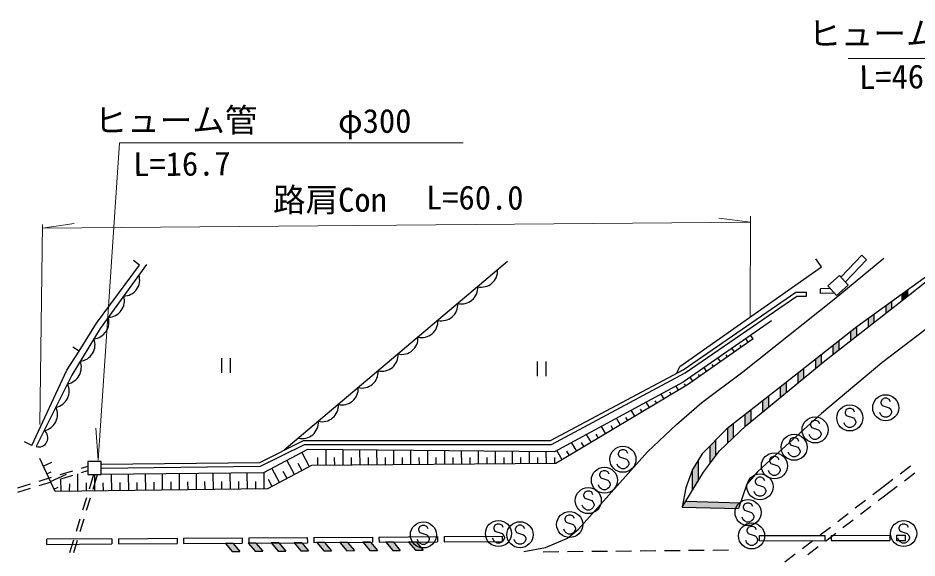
# Model space of a CAD drawing. Units: millimetres, scale not verified. Extents: x 40000 to 680000, y 20000 to 380000.
# Drawn here: x 142521 to 211524, y 293142 to 334565 of the extents above; entities that cross this region are included whole.
import ezdxf
from ezdxf.enums import TextEntityAlignment as Align

# ---------------------------------------------------------------- set-up
doc = ezdxf.new("R2010")
doc.units = ezdxf.units.MM
doc.header["$LTSCALE"] = 1000
for name, color, linetype, lineweight in [('M-BGD', 7, 'Continuous', 25), ('M-STR-HTXT', 7, 'Continuous', 13), ('M-STR-STRC', 7, 'Continuous', 25)]:
    doc.layers.add(name, color=color, linetype=linetype, lineweight=lineweight)
doc.styles.add('ＭＳ ゴシック', font='')
doc.styles.get('ＭＳ ゴシック').set_extended_font_data('MS Gothic')

msp = doc.modelspace()

# ---------------------------------------------------------------- hatches: boundary and pattern name
at = {"layer": 'M-STR-STRC'}
for points in [[(210797, 313230), (210797, 313682), (210347, 313359), (210347, 312876), (210513, 313006)], [(209569, 312269), (209569, 312800), (209119, 312477), (209119, 311917)], [(208219, 311830), (207769, 311506), (207769, 310861), (208219, 311213)], [(206869, 310857), (206419, 310502), (206419, 309806), (206869, 310158)], [(205519, 309792), (205069, 309436), (205069, 308751), (205519, 309102)], [(204169, 308726), (203719, 308371), (203719, 307667), (204169, 308036)], [(202819, 307660), (202369, 307305), (202369, 306559), (202819, 306928)], [(201469, 306594), (201019, 306239), (201019, 305450), (201469, 305820)], [(200119, 305536), (199669, 305185), (199669, 304342), (200119, 304711)], [(198769, 304484), (198319, 304133), (198319, 303221), (198415, 303313), (198769, 303603)], [(197419, 303432), (196969, 303081), (196969, 301939), (197419, 302366)], [(196069, 302175), (195619, 301717), (195619, 300386), (196069, 300975)], [(194719, 300617), (194297, 299942), (194269, 299865), (194269, 298321), (194719, 299066)], [(197981, 297383), (193771, 297496), (193503, 297053), (197829, 296936)], [(159018, 294280), (158431, 294276), (158961, 293650), (159549, 293653)], [(160723, 293659), (161311, 293661), (160777, 294291), (160191, 294288)], [(162483, 293670), (163070, 293673), (162536, 294303), (161950, 294299)], [(164242, 293681), (164829, 293684), (164296, 294314), (163709, 294310)], [(166001, 293693), (166589, 293696), (166055, 294326), (165469, 294322)], [(167761, 293704), (168348, 293707), (167814, 294337), (167228, 294333)], [(169520, 293716), (170107, 293718), (169574, 294348), (168987, 294345)], [(171279, 293727), (171867, 293730), (171333, 294360), (170747, 294356)], [(173039, 293738), (173626, 293741), (173092, 294371), (172506, 294367)]]:
    msp.add_hatch(color=256, dxfattribs=at).paths.add_polyline_path(points)

# ---------------------------------------------------------------- linework, layer by layer
at = {"layer": 'M-BGD'}
for p, q in [((205693, 314701), (207282, 316361)), ((207641, 316017), (207282, 316361)), ((180100, 315888), (162949, 301407)), ((206023, 314327), (207641, 316017)), ((205583, 314825), (204683, 314031)), ((206245, 314075), (205583, 314825)), ((204683, 314031), (205345, 313281)), ((205345, 313281), (206245, 314075)), ((203037, 313234), (203037, 313531)), ((204881, 313807), (204105, 313794)), ((204110, 313444), (204105, 313794)), ((205186, 313461), (204110, 313444)), ((198568, 309706), (198383, 309970)), ((198937, 309966), (198753, 310227)), ((198937, 309966), (198753, 310227)), ((147213, 309019), (146742, 309321)), ((197505, 308959), (197315, 309228)), ((198036, 309332), (197943, 309466)), ((158134, 308470), (158134, 307352)), ((158800, 308470), (158800, 307352)), ((196441, 308211), (196247, 308487)), ((196973, 308585), (196877, 308721)), ((182369, 308220), (182369, 307102)), ((183036, 308220), (183036, 307102)), ((195910, 307837), (195812, 307976)), ((194846, 307089), (194746, 307231)), ((195378, 307463), (195180, 307745)), ((193777, 306351), (193688, 306499)), ((194315, 306715), (194112, 307003)), ((192104, 305348), (191884, 305716)), ((192662, 305683), (192558, 305855)), ((193219, 306017), (193028, 306335)), ((190989, 304680), (190739, 305097)), ((191546, 305014), (191428, 305211)), ((189874, 304012), (189595, 304478)), ((190431, 304346), (190299, 304567)), ((188758, 303344), (188450, 303859)), ((189316, 303678), (189169, 303924)), ((187643, 302676), (187306, 303239)), ((188201, 303010), (188039, 303280)), ((186528, 302008), (186161, 302620)), ((187086, 302342), (186909, 302636)), ((143577, 301785), (143024, 302043)), ((185413, 301340), (185017, 302001)), ((185971, 301674), (185780, 301992)), ((164898, 300147), (164312, 301250)), ((166179, 300235), (166169, 301463)), ((167479, 300246), (167469, 301451)), ((168779, 300257), (168769, 301438)), ((170079, 300267), (170069, 301426)), ((171379, 300278), (171369, 301413)), ((172678, 300289), (172669, 301401)), ((173978, 300300), (173969, 301388)), ((175278, 300310), (175270, 301375)), ((176578, 300321), (176570, 301363)), ((177878, 300332), (177870, 301350)), ((179178, 300343), (179170, 301338)), ((180478, 300353), (180470, 301325)), ((181778, 300364), (181770, 301312)), ((183078, 300375), (183070, 301300)), ((184298, 300672), (183872, 301382)), ((184855, 301006), (184650, 301349)), ((144466, 300189), (145131, 300497)), ((147396, 300038), (147895, 300192)), ((163750, 299537), (163164, 300640)), ((164324, 299842), (164031, 300393)), ((165529, 300230), (165524, 300850)), ((166829, 300241), (166824, 300849)), ((168129, 300251), (168124, 300848)), ((169429, 300262), (169424, 300847)), ((170729, 300273), (170724, 300847)), ((172029, 300284), (172024, 300846)), ((173328, 300294), (173324, 300845)), ((174628, 300305), (174624, 300845)), ((175928, 300316), (175924, 300844)), ((177228, 300327), (177224, 300843)), ((178528, 300337), (178524, 300843)), ((179828, 300348), (179824, 300842)), ((181128, 300359), (181124, 300841)), ((182428, 300370), (182424, 300841)), ((183728, 300380), (183724, 300840)), ((210231, 299608), (211029, 300212)), ((144739, 299599), (145061, 299748)), ((145012, 299010), (146240, 299578)), ((145771, 299538), (146727, 299832)), ((145771, 299197), (146727, 299492)), ((147126, 298269), (147111, 299610)), ((147396, 299698), (147895, 299852)), ((148322, 299538), (147982, 298428)), ((148286, 298433), (148621, 299538)), ((148426, 298284), (148411, 299538)), ((149726, 298299), (149711, 299547)), ((151026, 298314), (151011, 299562)), ((152326, 298329), (152311, 299577)), ((153625, 298343), (153611, 299592)), ((154925, 298358), (154911, 299607)), ((156225, 298373), (156211, 299622)), ((157525, 298388), (157511, 299637)), ((158825, 298403), (158811, 299651)), ((160125, 298418), (160111, 299666)), ((161425, 298433), (161410, 299707)), ((162602, 298927), (162016, 300029)), ((163176, 299232), (162883, 299783)), ((210550, 299068), (211347, 299671)), ((142521, 298537), (143477, 298832)), ((144146, 299038), (145102, 299332)), ((144146, 298697), (145102, 298991)), ((145826, 298254), (145815, 299211)), ((146476, 298261), (146491, 298843)), ((147776, 298276), (147769, 298909)), ((149076, 298291), (149069, 298915)), ((150376, 298306), (150369, 298930)), ((151676, 298321), (151668, 298945)), ((152976, 298336), (152968, 298960)), ((154275, 298351), (154268, 298975)), ((155575, 298366), (155568, 298990)), ((156875, 298381), (156868, 299005)), ((158175, 298396), (158168, 299005)), ((159475, 298411), (159468, 299005)), ((160775, 298425), (160768, 299005)), ((162029, 298622), (161736, 299173)), ((208639, 298403), (209673, 299186)), ((142521, 298197), (143477, 298491)), ((145285, 298420), (145597, 298564)), ((208133, 298015), (208639, 298403)), ((209016, 297907), (209991, 298645)), ((147777, 297758), (147484, 296802)), ((147792, 296807), (148082, 297763)), ((206784, 296981), (207578, 297590)), ((208538, 297541), (209016, 297907)), ((207189, 296507), (207983, 297115)), ((147279, 296133), (146986, 295177)), ((147298, 295180), (147589, 296137)), ((205435, 295947), (206228, 296555)), ((205840, 295473), (206633, 296081)), ((204085, 294913), (204879, 295521)), ((150228, 294623), (154728, 294652)), ((154728, 294652), (154730, 294252)), ((155228, 294655), (159728, 294685)), ((155228, 294655), (155230, 294255)), ((159728, 294685), (159730, 294285)), ((160228, 294688), (164728, 294717)), ((160228, 294688), (160230, 294288)), ((164728, 294717), (164730, 294317)), ((165228, 294720), (169728, 294749)), ((165228, 294720), (165230, 294320)), ((169728, 294749), (169730, 294349)), ((170228, 294753), (174727, 294782)), ((170228, 294753), (170230, 294353)), ((174727, 294782), (174730, 294382)), ((175227, 294785), (179709, 294814)), ((175227, 294785), (175230, 294385)), ((179712, 294414), (179709, 294814)), ((199442, 294867), (204442, 294875)), ((199442, 294467), (199442, 294867)), ((204442, 294875), (204442, 294475)), ((204490, 294438), (205284, 295047)), ((204942, 294876), (209442, 294883)), ((204942, 294876), (204942, 294476)), ((209442, 294883), (209442, 294483)), ((209942, 294884), (210634, 294885)), ((209942, 294884), (209942, 294484)), ((210635, 294485), (210634, 294885)), ((149728, 294620), (144728, 294587)), ((144731, 294187), (144728, 294587)), ((144731, 294187), (149731, 294220)), ((146780, 294508), (146487, 293551)), ((146805, 293553), (147095, 294510)), ((149728, 294620), (149731, 294220)), ((150228, 294623), (150231, 294223)), ((150231, 294223), (154730, 294252)), ((155230, 294255), (159730, 294285)), ((160230, 294288), (164730, 294317)), ((165230, 294320), (169730, 294349)), ((170230, 294353), (174730, 294382)), ((175230, 294385), (179712, 294414)), ((199442, 294467), (204442, 294475)), ((202736, 293879), (203530, 294487)), ((203141, 293404), (203935, 294013)), ((204942, 294476), (209442, 294483)), ((209942, 294484), (210635, 294485)), ((201387, 292845), (202180, 293453))]:
    msp.add_line(p, q, dxfattribs=at)
for points in [[(193088, 307330), (193308, 307842), (204180, 315468), (203752, 316078)], [(143577, 301785), (146273, 307553), (147213, 309019), (148558, 311155), (151857, 315598), (151375, 315956)], [(152395, 315657), (148833, 310757), (146653, 307178), (143923, 301687)], [(148895, 300340), (161075, 300473), (164445, 302152), (183386, 302149), (193572, 307588), (202214, 313531), (203037, 313531)], [(148895, 300043), (161146, 300177), (164515, 301855), (183460, 301852), (193727, 307334), (202306, 313234), (203037, 313234)], [(200357, 311342), (193582, 306635), (183709, 301294), (164740, 301477), (161361, 299681), (148895, 299538)], [(198937, 309966), (193916, 306434), (183813, 300381), (165046, 300226), (161678, 298436), (145364, 298249), (144193, 300779)]]:
    msp.add_lwpolyline(points, dxfattribs=at)
msp.add_lwpolyline([(147895, 299538), (148895, 299538), (148895, 300538), (147895, 300538)], close=True, dxfattribs=at)
for centre, radius, start, end in [((150614, 314479), 1249, 270.77673, 17.18279), ((178089, 315170), 1249, 256.97353, 3.37959), ((176561, 313879), 1249, 256.97353, 3.37959), ((149438, 312861), 1249, 270.77673, 17.18279), ((175033, 312589), 1249, 256.97353, 3.37959), ((148193, 311255), 1311, 276.54367, 15.82422), ((173504, 311299), 1249, 256.97353, 3.37959), ((147184, 309487), 1249, 275.45571, 21.86177), ((171976, 310009), 1249, 256.97353, 3.37959), ((170448, 308718), 1249, 256.97353, 3.37959), ((146087, 307784), 1300, 280.25639, 20.74464), ((168920, 307428), 1249, 256.97353, 3.37959), ((145203, 305943), 1249, 280.35682, 26.76289), ((167392, 306138), 1249, 256.97353, 3.37959), ((144313, 304152), 1249, 280.35682, 26.76289), ((165864, 304847), 1249, 256.97353, 3.37959), ((164336, 303557), 1249, 256.97353, 3.37959), ((144114, 302363), 702, 254.17615, 52.94356)]:
    msp.add_arc(centre, radius, start, end, dxfattribs=at)
at = {"layer": 'M-STR-HTXT'}
for p, q in [((198742, 318897), (144399, 318440)), ((144399, 318440), (146827, 318802)), ((198742, 318897), (196308, 319218)), ((198715, 311687), (198744, 319360)), ((144204, 303383), (144403, 318724)), ((148683, 300642), (148503, 303091))]:
    msp.add_line(p, q, dxfattribs=at)
for points in [[(219293, 307462), (225629, 331463), (206250, 331463)], [(148683, 300642), (150301, 324979), (176689, 324979)]]:
    msp.add_lwpolyline(points, dxfattribs=at)
at = {"layer": 'M-STR-STRC'}
for p, q in [((210347, 313359), (210347, 312876)), ((210797, 313682), (210797, 313230)), ((209569, 312800), (209569, 312269)), ((209119, 312477), (209119, 311917)), ((209119, 312463), (209119, 311917)), ((207769, 311506), (207769, 310861)), ((208219, 311830), (208219, 311213)), ((206869, 310857), (206869, 310158)), ((206419, 310502), (206419, 309806)), ((205069, 309436), (205069, 308751)), ((205519, 309792), (205519, 309102)), ((204169, 308726), (204169, 308036)), ((203719, 308371), (203719, 307667)), ((202369, 307305), (202369, 306559)), ((202819, 307660), (202819, 306928)), ((201469, 306594), (201469, 305820)), ((201019, 306239), (201019, 305450)), ((199669, 305185), (199669, 304342)), ((200119, 305536), (200119, 304711)), ((208848, 305304), (208757, 305122)), ((208757, 305122), (208757, 305031)), ((208757, 305031), (208848, 304849)), ((209029, 305395), (208848, 305304)), ((209211, 305395), (209029, 305395)), ((209393, 305304), (209211, 305395)), ((209484, 305122), (209393, 305304)), ((198769, 304484), (198769, 303603)), ((206091, 304523), (206000, 304341)), ((206000, 304341), (206000, 304250)), ((206273, 304614), (206091, 304523)), ((206455, 304614), (206273, 304614)), ((206637, 304523), (206455, 304614)), ((206728, 304341), (206637, 304523)), ((208757, 304122), (208666, 304304)), ((208848, 304849), (209393, 304667)), ((209393, 304667), (209484, 304576)), ((209484, 304576), (209575, 304395)), ((209575, 304304), (209484, 304122)), ((209575, 304395), (209575, 304304)), ((198319, 304133), (198319, 303221)), ((203609, 303695), (203427, 303604)), ((203790, 303695), (203609, 303695)), ((203972, 303604), (203790, 303695)), ((206000, 304250), (206091, 304068)), ((206091, 304068), (206637, 303886)), ((206637, 303886), (206728, 303795)), ((206728, 303795), (206818, 303614)), ((206818, 303614), (206818, 303523)), ((208848, 304031), (208757, 304122)), ((209029, 303940), (208848, 304031)), ((209211, 303940), (209029, 303940)), ((209393, 304031), (209211, 303940)), ((209484, 304122), (209393, 304031)), ((196969, 303081), (196969, 301939)), ((197419, 303432), (197419, 302366)), ((203427, 303604), (203336, 303422)), ((203336, 303422), (203336, 303331)), ((203336, 303331), (203427, 303149)), ((203427, 303149), (203972, 302968)), ((204063, 303422), (203972, 303604)), ((203972, 302968), (204063, 302877)), ((206000, 303341), (205909, 303523)), ((206091, 303250), (206000, 303341)), ((206273, 303159), (206091, 303250)), ((206455, 303159), (206273, 303159)), ((206637, 303250), (206455, 303159)), ((206728, 303341), (206637, 303250)), ((206818, 303523), (206728, 303341)), ((201819, 302272), (201728, 302090)), ((202001, 302363), (201819, 302272)), ((202183, 302363), (202001, 302363)), ((202364, 302272), (202183, 302363)), ((202455, 302090), (202364, 302272)), ((203336, 302422), (203245, 302604)), ((203427, 302331), (203336, 302422)), ((203609, 302240), (203427, 302331)), ((203790, 302240), (203609, 302240)), ((203972, 302331), (203790, 302240)), ((204063, 302422), (203972, 302331)), ((204063, 302877), (204154, 302695)), ((204154, 302604), (204063, 302422)), ((204154, 302695), (204154, 302604)), ((195619, 301717), (195619, 300386)), ((196069, 302175), (196069, 300975)), ((201728, 302090), (201728, 301999)), ((201728, 301999), (201819, 301817)), ((201819, 301817), (202364, 301635)), ((202364, 301635), (202455, 301544)), ((202455, 301544), (202546, 301363)), ((188680, 301353), (188589, 301171)), ((188589, 301171), (188589, 301080)), ((188589, 301080), (188680, 300898)), ((188862, 301444), (188680, 301353)), ((188680, 300898), (189226, 300716)), ((189044, 301444), (188862, 301444)), ((189226, 301353), (189044, 301444)), ((189317, 301171), (189226, 301353)), ((200485, 300938), (200303, 300848)), ((200667, 300938), (200485, 300938)), ((200848, 300848), (200667, 300938)), ((201728, 301090), (201637, 301272)), ((201819, 300999), (201728, 301090)), ((202001, 300908), (201819, 300999)), ((202183, 300908), (202001, 300908)), ((202364, 300999), (202183, 300908)), ((202455, 301090), (202364, 300999)), ((202546, 301272), (202455, 301090)), ((202546, 301363), (202546, 301272)), ((188589, 300171), (188499, 300353)), ((188680, 300080), (188589, 300171)), ((189226, 300716), (189317, 300626)), ((189317, 300171), (189226, 300080)), ((189317, 300626), (189408, 300444)), ((189408, 300353), (189317, 300171)), ((189408, 300444), (189408, 300353)), ((194719, 300617), (194719, 299066)), ((200303, 300848), (200212, 300666)), ((200212, 300666), (200212, 300575)), ((200212, 300575), (200303, 300393)), ((200303, 300393), (200848, 300211)), ((200939, 300666), (200848, 300848)), ((200848, 300211), (200939, 300120)), ((187256, 299745), (187165, 299563)), ((187165, 299563), (187165, 299472)), ((187165, 299472), (187256, 299290)), ((187438, 299836), (187256, 299745)), ((187620, 299836), (187438, 299836)), ((187802, 299745), (187620, 299836)), ((187893, 299563), (187802, 299745)), ((188862, 299989), (188680, 300080)), ((189044, 299989), (188862, 299989)), ((189226, 300080), (189044, 299989)), ((194269, 299865), (194269, 298321)), ((200212, 299666), (200121, 299848)), ((200303, 299575), (200212, 299666)), ((200485, 299484), (200303, 299575)), ((200667, 299484), (200485, 299484)), ((200848, 299575), (200667, 299484)), ((200939, 299666), (200848, 299575)), ((200939, 300120), (201030, 299938)), ((201030, 299848), (200939, 299666)), ((201030, 299938), (201030, 299848)), ((187256, 299290), (187802, 299109)), ((187802, 299109), (187893, 299018)), ((187893, 299018), (187984, 298836)), ((187984, 298836), (187984, 298745)), ((199200, 299240), (199109, 299058)), ((199109, 299058), (199109, 298967)), ((199109, 298967), (199200, 298785)), ((199382, 299331), (199200, 299240)), ((199200, 298785), (199746, 298603)), ((199564, 299331), (199382, 299331)), ((199746, 299240), (199564, 299331)), ((199837, 299058), (199746, 299240)), ((186016, 298183), (185925, 298001)), ((186198, 298274), (186016, 298183)), ((186380, 298274), (186198, 298274)), ((186561, 298183), (186380, 298274)), ((186652, 298001), (186561, 298183)), ((187165, 298563), (187074, 298745)), ((187256, 298472), (187165, 298563)), ((187438, 298381), (187256, 298472)), ((187620, 298381), (187438, 298381)), ((187802, 298472), (187620, 298381)), ((187893, 298563), (187802, 298472)), ((187984, 298745), (187893, 298563)), ((199109, 298058), (199019, 298240)), ((199746, 298603), (199837, 298512)), ((199837, 298512), (199928, 298331)), ((199928, 298240), (199837, 298058)), ((199928, 298331), (199928, 298240)), ((185925, 298001), (185925, 297910)), ((185925, 297910), (186016, 297729)), ((186016, 297729), (186561, 297547)), ((186561, 297547), (186652, 297456)), ((186652, 297456), (186743, 297274)), ((193771, 297496), (197981, 297383)), ((199200, 297967), (199109, 298058)), ((199382, 297876), (199200, 297967)), ((199564, 297876), (199382, 297876)), ((199746, 297967), (199564, 297876)), ((199837, 298058), (199746, 297967)), ((185925, 297001), (185834, 297183)), ((186016, 296910), (185925, 297001)), ((186198, 296819), (186016, 296910)), ((186380, 296819), (186198, 296819)), ((186561, 296910), (186380, 296819)), ((186652, 297001), (186561, 296910)), ((186743, 297183), (186652, 297001)), ((186743, 297274), (186743, 297183)), ((193503, 297053), (197829, 296936)), ((198282, 297264), (198191, 297082)), ((198191, 297082), (198191, 296992)), ((198191, 296992), (198282, 296810)), ((198463, 297355), (198282, 297264)), ((198282, 296810), (198827, 296628)), ((198645, 297355), (198463, 297355)), ((198827, 297264), (198645, 297355)), ((198918, 297082), (198827, 297264)), ((184592, 296346), (184501, 296164)), ((184501, 296164), (184501, 296073)), ((184501, 296073), (184592, 295891)), ((184774, 296436), (184592, 296346)), ((184955, 296436), (184774, 296436)), ((185137, 296346), (184955, 296436)), ((185228, 296164), (185137, 296346)), ((198191, 296082), (198100, 296264)), ((198282, 295992), (198191, 296082)), ((198827, 296628), (198918, 296537)), ((198918, 296082), (198827, 295992)), ((198918, 296537), (199009, 296355)), ((199009, 296264), (198918, 296082)), ((199009, 296355), (199009, 296264)), ((173363, 295551), (173272, 295369)), ((173272, 295369), (173272, 295278)), ((173545, 295642), (173363, 295551)), ((173727, 295642), (173545, 295642)), ((173909, 295551), (173727, 295642)), ((174000, 295369), (173909, 295551)), ((179125, 295656), (179034, 295475)), ((179034, 295475), (179034, 295384)), ((179034, 295384), (179125, 295202)), ((179307, 295747), (179125, 295656)), ((179489, 295747), (179307, 295747)), ((179671, 295656), (179489, 295747)), ((179761, 295475), (179671, 295656)), ((180779, 295565), (180688, 295383)), ((180688, 295383), (180688, 295292)), ((180961, 295655), (180779, 295565)), ((181143, 295655), (180961, 295655)), ((181324, 295565), (181143, 295655)), ((181415, 295383), (181324, 295565)), ((184501, 295164), (184410, 295346)), ((184592, 295891), (185137, 295709)), ((185137, 295709), (185228, 295618)), ((185228, 295618), (185319, 295436)), ((185319, 295346), (185228, 295164)), ((185319, 295436), (185319, 295346)), ((198463, 295901), (198282, 295992)), ((198645, 295901), (198463, 295901)), ((198557, 295473), (198466, 295291)), ((198739, 295564), (198557, 295473)), ((198827, 295992), (198645, 295901)), ((198921, 295564), (198739, 295564)), ((199103, 295473), (198921, 295564)), ((199194, 295291), (199103, 295473)), ((210226, 295656), (210135, 295475)), ((210135, 295475), (210135, 295384)), ((210135, 295384), (210226, 295202)), ((210408, 295747), (210226, 295656)), ((210589, 295747), (210408, 295747)), ((210771, 295656), (210589, 295747)), ((210862, 295475), (210771, 295656)), ((173272, 295278), (173363, 295097)), ((173363, 295097), (173909, 294915)), ((173909, 294915), (174000, 294824)), ((174000, 294824), (174091, 294642)), ((174091, 294642), (174091, 294551)), ((179034, 294475), (178943, 294656)), ((179125, 295202), (179671, 295020)), ((179671, 295020), (179761, 294929)), ((179761, 294929), (179852, 294747)), ((179852, 294656), (179761, 294475)), ((179852, 294747), (179852, 294656)), ((180688, 295292), (180779, 295110)), ((180779, 295110), (181324, 294928)), ((181324, 294928), (181415, 294837)), ((181415, 294837), (181506, 294655)), ((181506, 294655), (181506, 294565)), ((184592, 295073), (184501, 295164)), ((184774, 294982), (184592, 295073)), ((184955, 294982), (184774, 294982)), ((185137, 295073), (184955, 294982)), ((185228, 295164), (185137, 295073)), ((198466, 295291), (198466, 295200)), ((198466, 295200), (198557, 295018)), ((198557, 295018), (199103, 294836)), ((199103, 294836), (199194, 294745)), ((199194, 294745), (199285, 294564)), ((210135, 294475), (210044, 294656)), ((210226, 295202), (210771, 295020)), ((210771, 295020), (210862, 294929)), ((210862, 294929), (210953, 294747)), ((210953, 294656), (210862, 294475)), ((210953, 294747), (210953, 294656)), ((158431, 294276), (159018, 294280)), ((158431, 294276), (158961, 293650)), ((159018, 294280), (159549, 293653)), ((160777, 294291), (160191, 294288)), ((160191, 294288), (160723, 293659)), ((160777, 294291), (161311, 293661)), ((162536, 294303), (161950, 294299)), ((161950, 294299), (162483, 293670)), ((162536, 294303), (163070, 293673)), ((164296, 294314), (163709, 294310)), ((163709, 294310), (164242, 293681)), ((164296, 294314), (164829, 293684)), ((166055, 294326), (165469, 294322)), ((165469, 294322), (166001, 293693)), ((166055, 294326), (166589, 293696)), ((167814, 294337), (167228, 294333)), ((167228, 294333), (167761, 293704)), ((167814, 294337), (168348, 293707)), ((169574, 294348), (168987, 294345)), ((168987, 294345), (169520, 293716)), ((169574, 294348), (170107, 293718)), ((171333, 294360), (170747, 294356)), ((170747, 294356), (171279, 293727)), ((171333, 294360), (171867, 293730)), ((173092, 294371), (172506, 294367)), ((172506, 294367), (173039, 293738)), ((173092, 294371), (173626, 293741)), ((173272, 294369), (173181, 294551)), ((173363, 294278), (173272, 294369)), ((173545, 294187), (173363, 294278)), ((173727, 294187), (173545, 294187)), ((173909, 294278), (173727, 294187)), ((174000, 294369), (173909, 294278)), ((174091, 294551), (174000, 294369)), ((179125, 294384), (179034, 294475)), ((179307, 294293), (179125, 294384)), ((179489, 294293), (179307, 294293)), ((179671, 294384), (179489, 294293)), ((179761, 294475), (179671, 294384)), ((180688, 294383), (180597, 294565)), ((180779, 294292), (180688, 294383)), ((180961, 294201), (180779, 294292)), ((181143, 294201), (180961, 294201)), ((181324, 294292), (181143, 294201)), ((181415, 294383), (181324, 294292)), ((181506, 294565), (181415, 294383)), ((198466, 294291), (198375, 294473)), ((198557, 294200), (198466, 294291)), ((198739, 294109), (198557, 294200)), ((198921, 294109), (198739, 294109)), ((199103, 294200), (198921, 294109)), ((199194, 294291), (199103, 294200)), ((199285, 294473), (199194, 294291)), ((199285, 294564), (199285, 294473)), ((210226, 294384), (210135, 294475)), ((210408, 294293), (210226, 294384)), ((210589, 294293), (210408, 294293)), ((210771, 294384), (210589, 294293)), ((210862, 294475), (210771, 294384)), ((158961, 293650), (159549, 293653)), ((160723, 293659), (161311, 293661)), ((162483, 293670), (163070, 293673)), ((164242, 293681), (164829, 293684)), ((166001, 293693), (166589, 293696)), ((167761, 293704), (168348, 293707)), ((169520, 293716), (170107, 293718)), ((171279, 293727), (171867, 293730)), ((173039, 293738), (173626, 293741)), ((182838, 293626), (184038, 293637)), ((184697, 293644), (185897, 293655)), ((186556, 293661), (187756, 293673)), ((188415, 293679), (189615, 293690)), ((190274, 293696), (191473, 293708)), ((192133, 293714), (193332, 293726)), ((193992, 293732), (195191, 293743)), ((195851, 293749), (197050, 293761))]:
    msp.add_line(p, q, dxfattribs=at)
for points in [[(181353, 293648), (183010, 293938), (184699, 294667), (185549, 295343), (190825, 301289), (193076, 303382), (195015, 305067), (198162, 307431), (205175, 312989), (208974, 316140)], [(219328, 316110), (208817, 308121), (204185, 304228), (200616, 300988), (199269, 299755), (198461, 298796), (197829, 296936)]]:
    msp.add_lwpolyline(points, dxfattribs=at)
msp.add_lwpolyline([(214205, 316132), (206898, 310880), (200890, 306137), (196929, 303049), (195035, 301122), (194297, 299942), (193787, 298536), (193503, 297053), (195125, 299738), (196373, 301373), (198415, 303313), (204440, 308259), (210513, 313006), (214294, 315985)], close=True, dxfattribs=at)
for centre in [(209120, 304667), (206364, 303886), (203700, 302968), (202092, 301635), (188953, 300716), (200576, 300211), (187529, 299109), (199473, 298603), (186289, 297547), (198554, 296628), (184865, 295709), (173636, 294915), (179398, 295020), (181052, 294928), (198830, 294836), (210498, 295020)]:
    msp.add_circle(centre, 1000, dxfattribs=at)

# ---------------------------------------------------------------- texts
at = {"layer": 'M-STR-HTXT', "style": 'ＭＳ ゴシック'}
for s, p in [('ヒューム管', (203181, 331902)), ('路肩Con', (162092, 319153))]:
    msp.add_text(s, height=1833, dxfattribs=at).set_placement(p, align=Align.BOTTOM_LEFT)
for s, rotation, p in [('L=46.0', 0.739, (207092, 328554)), ('ヒューム管', 0.098, (148398, 325243)), ('φ300', 0.18, (167089, 325194)), ('L=16.7', 0.488, (151377, 321880)), ('L=60.0', 359.84, (173837, 319333))]:
    msp.add_text(s, height=1833, rotation=rotation, dxfattribs=at).set_placement(p, align=Align.BOTTOM_LEFT)

doc.saveas('drawing.dxf')
